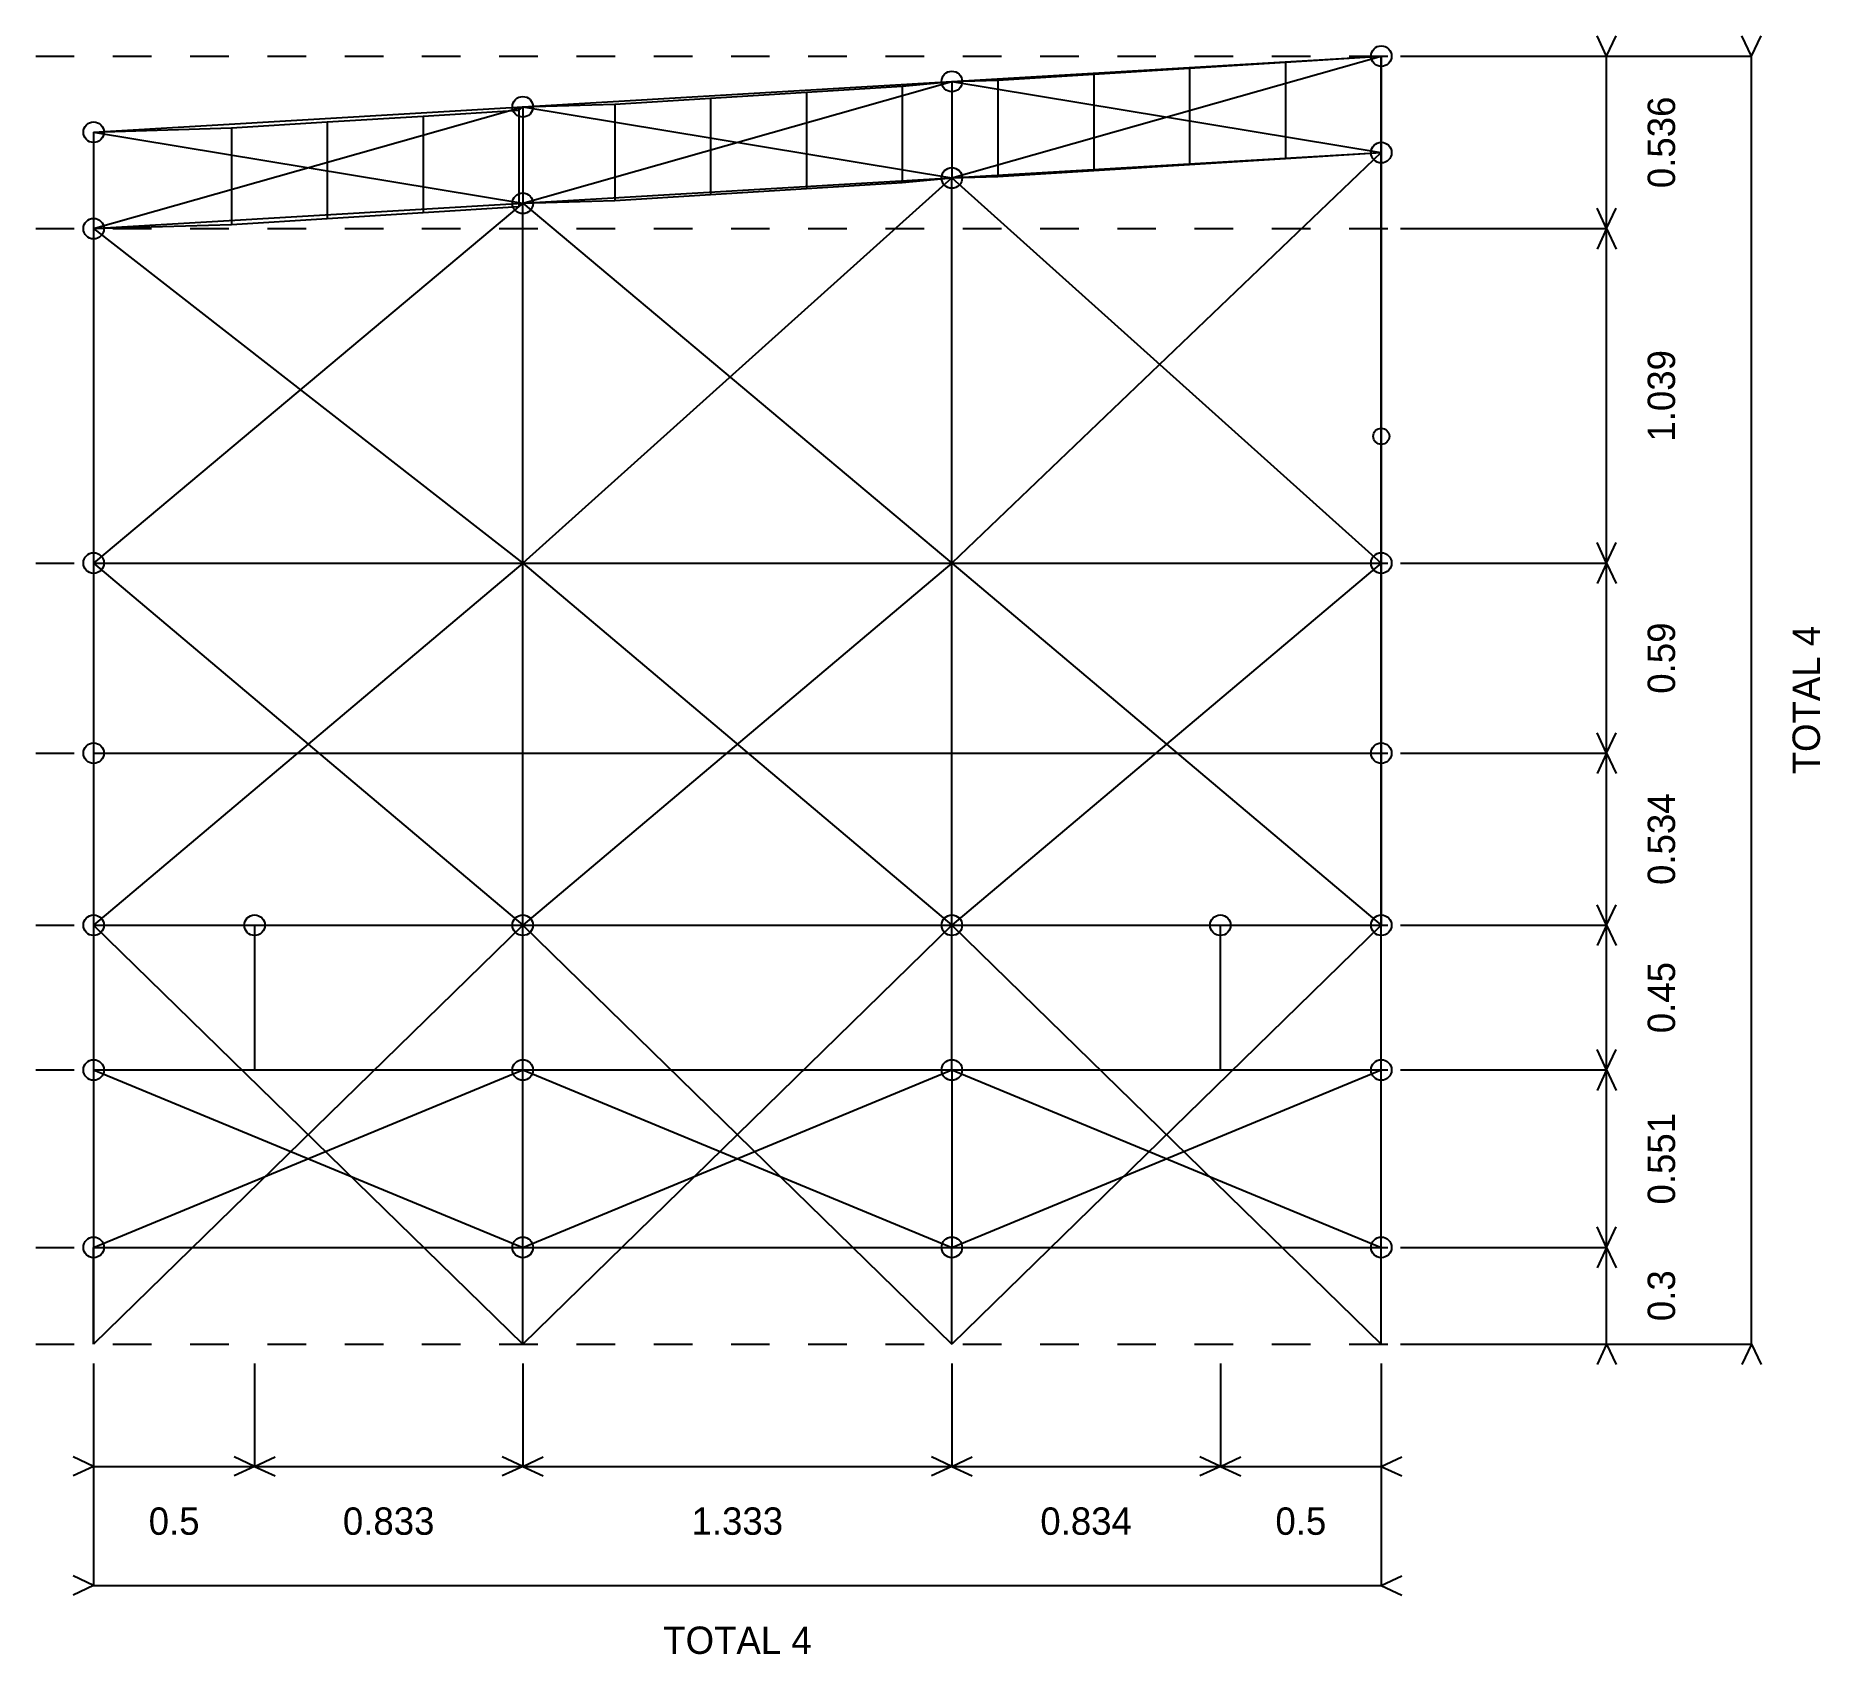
# Model space of a CAD drawing. Header units: millimetres. Extents: x -2914 to 2630, y -2535 to 2492.
import ezdxf
from ezdxf.enums import TextEntityAlignment as Align

# ---------------------------------------------------------------- set-up
doc = ezdxf.new("R2010")
doc.units = ezdxf.units.MM
doc.linetypes.add('DASHED', pattern=[240, 120, -120])
for name, color, linetype in [('DIMENSION', 1, 'CONTINUOUS'), ('LEVEL_GUIDE', 1, 'DASHED'), ('PIPE_ENDS', 5, 'CONTINUOUS'), ('PIPES', 5, 'CONTINUOUS')]:
    doc.layers.add(name, color=color, linetype=linetype)

msp = doc.modelspace()

# ---------------------------------------------------------------- linework, layer by layer
at = {"layer": 'DIMENSION'}
for p, q in [((1966.375, 2428.284227), (1936.791722, 2491.725773)), ((1966.375, 2428.284227), (1995.958278, 2491.725773)), ((2416.375, 2428.284227), (2386.791722, 2491.725773)), ((2416.375, 2428.284227), (2445.958278, 2491.725773)), ((1326.375, 2428.284227), (1966.375, 2428.284227)), ((1326.375, 2428.284227), (2416.375, 2428.284227)), ((1966.375, 1892.494227), (1966.375, 2428.284227)), ((2416.375, -1571.725773), (2416.375, 2428.284227)), ((1966.375, 1892.494227), (1936.791722, 1955.935773)), ((1966.375, 1892.494227), (1995.958278, 1955.935773)), ((1326.375, 1892.494227), (1966.375, 1892.494227)), ((1326.375, 1892.494227), (1966.375, 1892.494227)), ((1966.375, 1892.494227), (1936.791722, 1829.052682)), ((1966.375, 853.814227), (1966.375, 1892.494227)), ((1966.375, 1892.494227), (1995.958278, 1829.052682)), ((1966.375, 853.814227), (1936.791722, 917.255773)), ((1966.375, 853.814227), (1995.958278, 917.255773)), ((1326.375, 853.814227), (1966.375, 853.814227)), ((1326.375, 853.814227), (1966.375, 853.814227)), ((1966.375, 853.814227), (1936.791722, 790.372682)), ((1966.375, 263.384227), (1966.375, 853.814227)), ((1966.375, 853.814227), (1995.958278, 790.372682)), ((1966.375, 263.384227), (1936.791722, 326.825773)), ((1966.375, 263.384227), (1995.958278, 326.825773)), ((1326.375, 263.384227), (1966.375, 263.384227)), ((1326.375, 263.384227), (1966.375, 263.384227)), ((1966.375, 263.384227), (1936.791722, 199.942682)), ((1966.375, -271.045773), (1966.375, 263.384227)), ((1966.375, 263.384227), (1995.958278, 199.942682)), ((1966.375, -271.045773), (1936.791722, -207.604227)), ((1966.375, -271.045773), (1995.958278, -207.604227)), ((1326.375, -271.045773), (1966.375, -271.045773)), ((1326.375, -271.045773), (1966.375, -271.045773)), ((1966.375, -271.045773), (1936.791722, -334.487318)), ((1966.375, -720.665773), (1966.375, -271.045773)), ((1966.375, -271.045773), (1995.958278, -334.487318)), ((1966.375, -720.665773), (1936.791722, -657.224227)), ((1966.375, -720.665773), (1995.958278, -657.224227)), ((1326.375, -720.665773), (1966.375, -720.665773)), ((1326.375, -720.665773), (1966.375, -720.665773)), ((1966.375, -720.665773), (1936.791722, -784.107318)), ((1966.375, -1271.725773), (1966.375, -720.665773)), ((1966.375, -720.665773), (1995.958278, -784.107318)), ((1966.375, -1271.725773), (1936.791722, -1208.284227)), ((1966.375, -1271.725773), (1995.958278, -1208.284227)), ((1326.375, -1271.725773), (1966.375, -1271.725773)), ((1326.375, -1271.725773), (1966.375, -1271.725773)), ((1966.375, -1271.725773), (1936.791722, -1335.167318)), ((1966.375, -1571.725773), (1966.375, -1271.725773)), ((1966.375, -1271.725773), (1995.958278, -1335.167318)), ((1326.375, -1571.725773), (1966.375, -1571.725773)), ((1326.375, -1571.725773), (2416.375, -1571.725773)), ((1966.375, -1571.725773), (1936.791722, -1635.167318)), ((1966.375, -1571.725773), (1995.958278, -1635.167318)), ((2416.375, -1571.725773), (2386.791722, -1635.167318)), ((2416.375, -1571.725773), (2445.958278, -1635.167318)), ((-2733.625, -1631.725773), (-2733.625, -1951.725773)), ((-2733.625, -1631.725773), (-2733.625, -2321.725773)), ((-2233.625, -1631.725773), (-2233.625, -1951.725773)), ((-2233.625, -1631.725773), (-2233.625, -1951.725773)), ((-1400.625, -1631.725773), (-1400.625, -1951.725773)), ((-1400.625, -1631.725773), (-1400.625, -1951.725773)), ((-67.625, -1631.725773), (-67.625, -1951.725773)), ((-67.625, -1631.725773), (-67.625, -1951.725773)), ((766.375, -1631.725773), (766.375, -1951.725773)), ((766.375, -1631.725773), (766.375, -1951.725773)), ((1266.375, -1631.725773), (1266.375, -1951.725773)), ((1266.375, -1631.725773), (1266.375, -2321.725773)), ((-2733.625, -1951.725773), (-2797.066545, -1922.142494)), ((-2233.625, -1951.725773), (-2297.066545, -1922.142494)), ((-2233.625, -1951.725773), (-2170.183455, -1922.142494)), ((-1400.625, -1951.725773), (-1464.066545, -1922.142494)), ((-1400.625, -1951.725773), (-1337.183455, -1922.142494)), ((-67.625, -1951.725773), (-131.066545, -1922.142494)), ((-67.625, -1951.725773), (-4.183455, -1922.142494)), ((766.375, -1951.725773), (702.933455, -1922.142494)), ((766.375, -1951.725773), (829.816545, -1922.142494)), ((1266.375, -1951.725773), (1329.816545, -1922.142494)), ((-2733.625, -1951.725773), (-2797.066545, -1981.309051)), ((-2733.625, -1951.725773), (-2233.625, -1951.725773)), ((-2233.625, -1951.725773), (-2297.066545, -1981.309051)), ((-2233.625, -1951.725773), (-2170.183455, -1981.309051)), ((-2233.625, -1951.725773), (-1400.625, -1951.725773)), ((-1400.625, -1951.725773), (-1464.066545, -1981.309051)), ((-1400.625, -1951.725773), (-1337.183455, -1981.309051)), ((-1400.625, -1951.725773), (-67.625, -1951.725773)), ((-67.625, -1951.725773), (-131.066545, -1981.309051)), ((-67.625, -1951.725773), (-4.183455, -1981.309051)), ((-67.625, -1951.725773), (766.375, -1951.725773)), ((766.375, -1951.725773), (702.933455, -1981.309051)), ((766.375, -1951.725773), (829.816545, -1981.309051)), ((766.375, -1951.725773), (1266.375, -1951.725773)), ((1266.375, -1951.725773), (1329.816545, -1981.309051)), ((-2733.625, -2321.725773), (-2797.066545, -2292.142494)), ((-2733.625, -2321.725773), (-2797.066545, -2351.309051)), ((-2733.625, -2321.725773), (1266.375, -2321.725773)), ((1266.375, -2321.725773), (1329.816545, -2292.142494)), ((1266.375, -2321.725773), (1329.816545, -2351.309051))]:
    msp.add_line(p, q, dxfattribs=at)
at = {"layer": 'LEVEL_GUIDE', "linetype": 'DASHED'}
for p, q in [((-2913.625, 2428.284227), (1446.375, 2428.284227)), ((-2913.625, 1892.494227), (1446.375, 1892.494227)), ((-2913.625, 853.814227), (1446.375, 853.814227)), ((-2913.625, 263.384227), (1446.375, 263.384227)), ((-2913.625, -271.045773), (1446.375, -271.045773)), ((-2913.625, -720.665773), (1446.375, -720.665773)), ((-2913.625, -1271.725773), (1446.375, -1271.725773)), ((-2913.625, -1571.725773), (1446.375, -1571.725773))]:
    msp.add_line(p, q, dxfattribs=at)
at = {"layer": 'PIPE_ENDS'}
for centre, radius in [((1266.375, 2428.274227), 32), ((-67.625, 2349.574227), 32), ((-1400.625, 2270.874227), 32), ((-2733.625, 2192.074227), 32), ((1266.375, 2128.674227), 32), ((-67.625, 2049.974227), 32), ((-1400.625, 1971.174227), 32), ((-2733.625, 1892.474227), 32), ((1266.375, 1247.474227), 25), ((-2733.625, 853.774227), 32), ((1266.375, 853.774227), 32), ((-2733.625, 263.374227), 32), ((1266.375, 263.374227), 32), ((-2733.625, -271.025773), 32), ((-2233.625, -271.025773), 32), ((-1400.625, -271.025773), 32), ((-67.625, -271.025773), 32), ((766.375, -271.025773), 32), ((1266.375, -271.025773), 32), ((-2733.625, -720.625773), 32), ((-1400.625, -720.625773), 32), ((-67.625, -720.625773), 32), ((1266.375, -720.625773), 32), ((-2733.625, -1271.725773), 32), ((-1400.625, -1271.725773), 32), ((-67.625, -1271.725773), 32), ((1266.375, -1271.725773), 32)]:
    msp.add_circle(centre, radius, dxfattribs=at)
at = {"layer": 'PIPES'}
for p, q in [((-67.625, 2349.564227), (1266.375, 2428.284227)), ((-67.625, 2049.944227), (1266.375, 2428.284227)), ((373.325, 2372.484227), (671.015, 2391.084227)), ((671.015, 2391.084227), (968.695, 2409.684227)), ((671.015, 2391.084227), (671.015, 2091.464227)), ((968.695, 2409.684227), (1266.375, 2428.284227)), ((968.695, 2409.684227), (968.695, 2110.064227)), ((1266.375, 2428.284227), (1266.375, 2144.874227)), ((1266.375, 2128.664227), (1266.375, 2428.284227)), ((-1400.625, 2270.834227), (-67.625, 2349.564227)), ((-1400.625, 1971.214227), (-67.625, 2349.564227)), ((-519.715, 2316.694227), (-222.035, 2335.294227)), ((-222.035, 2335.294227), (-67.625, 2349.564227)), ((-222.035, 2335.294227), (-222.035, 2035.664227)), ((-67.625, 2349.564227), (75.645, 2353.884227)), ((-67.625, 2349.564227), (-67.625, 2049.944227)), ((-67.625, 2349.564227), (1266.375, 2128.664227)), ((75.645, 2353.884227), (373.325, 2372.484227)), ((75.645, 2353.884227), (75.645, 2054.264227)), ((373.325, 2372.484227), (373.325, 2072.864227)), ((-1400.625, 2270.834227), (-1115.085, 2279.494227)), ((-1115.085, 2279.494227), (-817.395, 2298.094227)), ((-1115.085, 2279.494227), (-1115.085, 1979.874227)), ((-817.395, 2298.094227), (-519.715, 2316.694227)), ((-817.395, 2298.094227), (-817.395, 1998.474227)), ((-519.715, 2316.694227), (-519.715, 2017.074227)), ((-2733.625, 2192.114227), (-1400.625, 2270.834227)), ((-2733.625, 1892.494227), (-1400.625, 2270.834227)), ((-2305.805, 2205.094227), (-2008.125, 2223.694227)), ((-2008.125, 2223.694227), (-1710.445, 2242.294227)), ((-2008.125, 2223.694227), (-2008.125, 1924.074227)), ((-1710.445, 2242.294227), (-1412.765, 2260.894227)), ((-1710.445, 2242.294227), (-1710.445, 1942.674227)), ((-1412.765, 2260.894227), (-1400.625, 2270.834227)), ((-1412.765, 2260.894227), (-1412.765, 1961.274227)), ((-1400.625, 2270.834227), (-1400.625, 1971.214227)), ((-1400.625, 2270.834227), (-67.625, 2049.944227)), ((-2733.625, 2192.114227), (-2305.805, 2205.094227)), ((-2733.625, 2192.114227), (-2733.625, 1892.494227)), ((-2733.625, 2192.114227), (-1400.625, 1971.214227)), ((-2305.805, 2205.094227), (-2305.805, 1905.474227)), ((-67.625, 2049.944227), (1266.375, 2128.664227)), ((1266.375, 2128.664227), (-67.625, 853.814227)), ((671.015, 2091.464227), (968.695, 2110.064227)), ((968.695, 2110.064227), (1266.375, 2128.664227)), ((1266.375, 2128.664227), (1266.375, 2144.874227)), ((1266.375, 2144.874227), (1266.375, 1247.434227)), ((1266.375, 2144.874227), (1266.375, 853.814227)), ((1266.375, 2128.664227), (1266.375, 853.814227)), ((1266.375, 1247.434227), (1266.375, 2128.664227)), ((-67.625, 2049.944227), (75.645, 2054.264227)), ((75.645, 2054.264227), (373.325, 2072.864227)), ((373.325, 2072.864227), (671.015, 2091.464227)), ((-1400.625, 1971.214227), (-67.625, 2049.944227)), ((-67.625, 2049.944227), (-1400.625, 853.814227)), ((-1115.085, 1979.874227), (-817.395, 1998.474227)), ((-817.395, 1998.474227), (-519.715, 2017.074227)), ((-519.715, 2017.074227), (-222.035, 2035.664227)), ((-222.035, 2035.664227), (-67.625, 2049.944227)), ((-67.625, 853.814227), (-67.625, 2049.944227)), ((-67.625, 2049.944227), (1266.375, 853.814227)), ((-2733.625, 1892.494227), (-1400.625, 1971.214227)), ((-1400.625, 1971.214227), (-2733.625, 853.814227)), ((-2008.125, 1924.074227), (-1710.445, 1942.674227)), ((-1710.445, 1942.674227), (-1412.765, 1961.274227)), ((-1412.765, 1961.274227), (-1400.625, 1971.214227)), ((-1400.625, 1971.214227), (-1115.085, 1979.874227)), ((-1400.625, 853.814227), (-1400.625, 1971.214227)), ((-1400.625, 1971.214227), (-67.625, 853.814227)), ((-2733.625, 1892.494227), (-2305.805, 1905.474227)), ((-2733.625, 1892.494227), (-2733.625, 853.814227)), ((-2733.625, 1892.494227), (-1400.625, 853.814227)), ((-2305.805, 1905.474227), (-2008.125, 1924.074227)), ((1266.375, 853.814227), (1266.375, 1247.434227)), ((-2733.625, 853.814227), (-2733.625, 263.384227)), ((-2733.625, 853.814227), (-1400.625, 853.814227)), ((-1400.625, 853.814227), (-2733.625, -271.045773)), ((-2733.625, 853.814227), (-1400.625, -271.045773)), ((-2733.625, 853.814227), (-2733.625, -271.045773)), ((-1400.625, 263.384227), (-1400.625, 853.814227)), ((-1400.625, 853.814227), (-67.625, 853.814227)), ((-67.625, 853.814227), (-1400.625, -271.045773)), ((-1400.625, 853.814227), (-67.625, -271.045773)), ((-67.625, 263.384227), (-67.625, 853.814227)), ((-67.625, 853.814227), (1266.375, 853.814227)), ((1266.375, 853.814227), (-67.625, -271.045773)), ((-67.625, 853.814227), (1266.375, -271.045773)), ((1266.375, 263.384227), (1266.375, 853.814227)), ((1266.375, 853.814227), (1266.375, -271.045773)), ((-2733.625, 263.384227), (-2733.625, -271.045773)), ((-2733.625, 263.384227), (-1400.625, 263.384227)), ((-1400.625, -271.045773), (-1400.625, 263.384227)), ((-1400.625, 263.384227), (-67.625, 263.384227)), ((-67.625, -271.045773), (-67.625, 263.384227)), ((-67.625, 263.384227), (1266.375, 263.384227)), ((1266.375, -271.045773), (1266.375, 263.384227)), ((-2733.625, -271.045773), (-2733.625, -720.661773)), ((-2733.625, -271.045773), (-2233.625, -271.045773)), ((-2733.625, -271.045773), (-1400.625, -1571.725773)), ((-1400.625, -271.045773), (-2733.625, -1571.725773)), ((-2733.625, -271.045773), (-2733.625, -1571.725773)), ((-2233.625, -271.045773), (-1400.625, -271.045773)), ((-2233.625, -271.045773), (-2233.625, -720.661773)), ((-1400.625, -720.661773), (-1400.625, -271.045773)), ((-1400.625, -271.045773), (-67.625, -271.045773)), ((-1400.625, -271.045773), (-67.625, -1571.725773)), ((-67.625, -271.045773), (-1400.625, -1571.725773)), ((-67.625, -720.661773), (-67.625, -271.045773)), ((-67.625, -271.045773), (766.375, -271.045773)), ((-67.625, -271.045773), (1266.375, -1571.725773)), ((1266.375, -271.045773), (-67.625, -1571.725773)), ((766.375, -720.661773), (766.375, -271.045773)), ((766.375, -271.045773), (1266.375, -271.045773)), ((1266.375, -720.661773), (1266.375, -271.045773)), ((1266.375, -1571.725773), (1266.375, -271.045773)), ((-2733.625, -720.661773), (-2733.625, -1271.724773)), ((-2733.625, -720.661773), (-1400.625, -720.661773)), ((-2733.625, -720.661773), (-2233.625, -720.661773)), ((-2733.625, -1271.724773), (-1400.625, -720.661773)), ((-2733.625, -720.661773), (-1400.625, -1271.724773)), ((-2233.625, -720.661773), (-1400.625, -720.661773)), ((-1400.625, -1271.724773), (-1400.625, -720.661773)), ((-1400.625, -720.661773), (-67.625, -720.661773)), ((-1400.625, -720.661773), (-67.625, -1271.724773)), ((-1400.625, -1271.724773), (-67.625, -720.661773)), ((-67.625, -720.661773), (-67.625, -1271.724773)), ((-67.625, -720.661773), (766.375, -720.661773)), ((-67.625, -1271.724773), (1266.375, -720.661773)), ((-67.625, -720.661773), (1266.375, -1271.724773)), ((766.375, -720.661773), (1266.375, -720.661773)), ((1266.375, -1271.724773), (1266.375, -720.661773)), ((-2733.625, -1571.725773), (-2733.625, -1271.724773)), ((-2733.625, -1271.724773), (-1400.625, -1271.724773)), ((-1400.625, -1571.725773), (-1400.625, -1271.724773)), ((-1400.625, -1271.724773), (-67.625, -1271.724773)), ((-67.625, -1571.725773), (-67.625, -1271.724773)), ((-67.625, -1271.724773), (1266.375, -1271.724773)), ((1266.375, -1571.725773), (1266.375, -1271.724773))]:
    msp.add_line(p, q, dxfattribs=at)

# ---------------------------------------------------------------- texts
at = {"layer": 'DIMENSION'}
for s, p in [('0.536', (2136.375, 2160.389227)), ('1.039', (2136.375, 1373.154227)), ('0.59', (2136.375, 558.599227)), ('TOTAL 4', (2586.375, 428.279227)), ('0.534', (2136.375, -3.830773)), ('0.45', (2136.375, -495.855773)), ('0.551', (2136.375, -996.195773)), ('0.3', (2136.375, -1421.725773))]:
    msp.add_text(s, height=85, rotation=90, dxfattribs=at).set_placement(p, align=Align.MIDDLE_CENTER)
for s, p in [('0.5', (-2483.625, -2121.725773)), ('0.833', (-1817.125, -2121.725773)), ('1.333', (-734.125, -2121.725773)), ('0.834', (349.375, -2121.725773)), ('0.5', (1016.375, -2121.725773)), ('TOTAL 4', (-733.625, -2491.725773))]:
    msp.add_text(s, height=85, dxfattribs=at).set_placement(p, align=Align.MIDDLE_CENTER)

doc.saveas('drawing.dxf')
